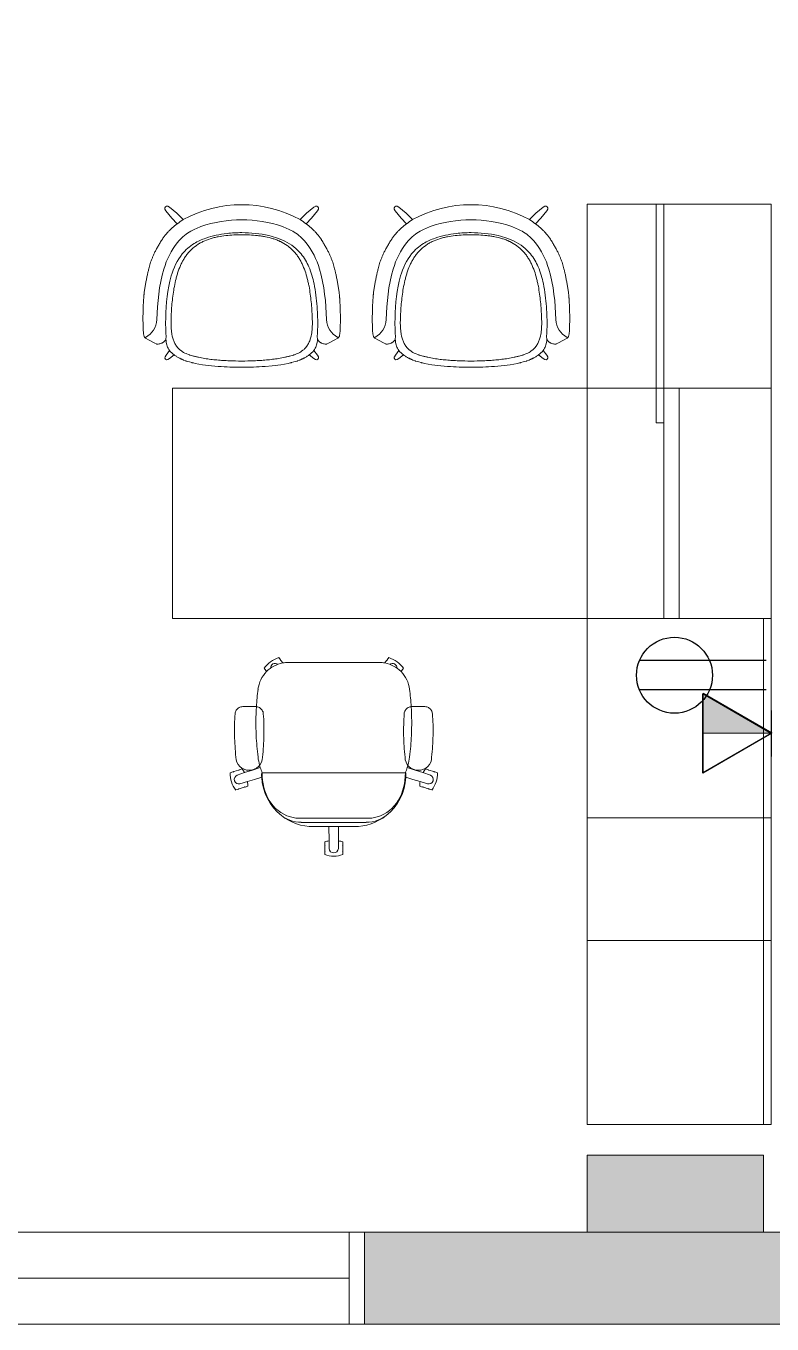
# Model space of a CAD drawing. Header units: inches. Extents: x 0 to 1536, y 72 to 1354.
# Drawn here: x 983.8 to 1081.1, y 72 to 241.2 of the extents above; entities that cross this region are included whole.
import ezdxf

# ---------------------------------------------------------------- set-up
doc = ezdxf.new("R2010")
doc.units = ezdxf.units.IN
doc.header["$MEASUREMENT"] = 0
for name, color, linetype, lineweight in [('1600 K ST 6th Floor-Clean-REVISED_dwg', 8, 'Continuous', 9), ('A-ANNO-NOTE', 131, 'Continuous', 9), ('A-COLS', 52, 'Continuous', 13), ('A-DETL-GENF', 92, 'Continuous', 9), ('A-Glaz-Exst', 7, 'Continuous', 9), ('A-WALL', 113, 'Continuous', 13), ('A-WALL-PATT', 111, 'Continuous', 13), ('I-FURN', 30, 'Continuous', 9)]:
    doc.layers.add(name, color=color, linetype=linetype, lineweight=lineweight)

# ---------------------------------------------------------------- blocks, each defined once
blk = doc.blocks.new('Table-Teknion-Credenza_Top_for_Freestanding_Storage - CJCT24120-7072752-Level XX  POWER _ SIGNAL')
at = {"layer": 'I-FURN'}
for p, q in [((60, 12), (-60, 12)), ((-60, 12), (-60, -3)), ((60, 11), (60, 12)), ((60, -12), (60, 11)), ((-60, -3), (-60, -12)), ((-60, -12), (60, -12))]:
    blk.add_line(p, q, dxfattribs=at)
blk = doc.blocks.new('Desk-Teknion-Run_Off_Gable_and_Modesty - CJDGF3066-7072753-Level XX  POWER _ SIGNAL')
at = {"layer": 'I-FURN'}
for p, q in [((30, 30), (-33, 30)), ((-33, 30), (-33, 0)), ((33, 30), (30, 30)), ((33, 0), (33, 30)), ((-33, 0), (31, 0)), ((31, 0), (33, 0))]:
    blk.add_line(p, q, dxfattribs=at)
blk = doc.blocks.new('Storage-Teknion-TV_Panel_Shelves_Sliding_Door - CJVS3HI21454-7111074-Level XX  POWER _ SIGNAL')
at = {"layer": 'I-FURN'}
for p, q in [((-1.5, 7.5), (27, 7.5)), ((-1.5, 6.5), (-1.5, 7.5)), ((27, 7.5), (27, 6.5)), ((-27, 6.5), (27, 6.5)), ((-27, -7.5), (-27, 6.5)), ((27, 6.5), (-1.5, 6.5)), ((27, 6.5), (27, -7.5)), ((27, -7.5), (-27, -7.5))]:
    blk.add_line(p, q, dxfattribs=at)
blk = doc.blocks.new('Storage-Teknion-Wall_Panel_Under_Wall_Mount_Storage_Tackable - CJWUT2HF66-7072755-Level XX  POWER _ SIGNAL')
at = {"layer": 'I-FURN'}
for p, q in [((33, 0), (-33, 0)), ((-33, 0), (-33, -1)), ((-33, -1), (33, -1)), ((33, -1), (33, 0))]:
    blk.add_line(p, q, dxfattribs=at)
blk = doc.blocks.new('Storage-Teknion-Pedestal_Unfinished_Top_2_High - CJPCSF2424-7072757-Level XX  POWER _ SIGNAL')
at = {"layer": 'I-FURN'}
for p, q in [((12, 24), (-12, 24)), ((-12, 24), (-12, 9)), ((12, 12), (12, 24)), ((12, 9), (12, 12)), ((-12, 9), (-12, 0)), ((12, 0), (12, 9)), ((-12, 0), (12, 0))]:
    blk.add_line(p, q, dxfattribs=at)
blk = doc.blocks.new('Storage-Teknion-Pedestal_Unfinished_Top_2_High - CJPCSB2416-7072756-Level XX  POWER _ SIGNAL')
at = {"layer": 'I-FURN'}
for p, q in [((8, 24), (-8, 24)), ((-8, 24), (-8, 23)), ((8, 23), (8, 24)), ((-8, 23), (-8, 0)), ((8, 0), (8, 23)), ((-8, 0), (8, 0))]:
    blk.add_line(p, q, dxfattribs=at)
blk = doc.blocks.new('Storage-Teknion-Pedestal_Unfinished_Top_2_High - CJPCSF2424-V27-Level XX  POWER _ SIGNAL')
at = {"layer": 'I-FURN'}
for p, q in [((12, 24), (-12, 24)), ((-12, 24), (-12, 23)), ((12, 23), (12, 24)), ((-12, 23), (-12, 0)), ((12, 0), (12, 23)), ((-12, 0), (12, 0))]:
    blk.add_line(p, q, dxfattribs=at)
blk = doc.blocks.new('Chair-Teknion-Projek - No Headrest_  Fixed T-Arms-7072758-Level XX  POWER _ SIGNAL')
at = {"layer": 'I-FURN'}
for p, q in [((-1.18, 13.82), (-1.18, 13.45)), ((1.18, 13.45), (1.18, 13.82)), ((-1.18, 13.33), (-1.18, 12.66)), ((-1.18, 12.54), (-1.18, 12.17)), ((-0.61, 12.02), (-0.63, 10.17)), ((-0.6, 13.04), (-0.61, 12.02)), ((0.6, 13.04), (0.61, 12.02)), ((0.64, 10.17), (0.61, 12.02)), ((1.18, 12.66), (1.18, 13.33)), ((1.18, 12.17), (1.18, 12.54)), ((-0.63, 10.17), (-2.65, 10.17)), ((-0.63, 10.17), (0.64, 10.17)), ((2.65, 10.17), (0.64, 10.17)), ((4.23, 9.61), (-4.23, 9.61)), ((4.23, 9.07), (-4.23, 9.07)), ((-12.42, 5.28), (-12.78, 5.39)), ((-11.67, 5.03), (-12.31, 5.24)), ((12.31, 5.24), (11.67, 5.03)), ((12.78, 5.39), (12.42, 5.28)), ((-12.59, 3.46), (-11.62, 3.13)), ((-11.24, 4.3), (-12.21, 4.6)), ((-11.2, 4.88), (-11.56, 5)), ((11.56, 5), (11.2, 4.88)), ((12.22, 4.6), (11.24, 4.3)), ((12.59, 3.46), (11.62, 3.13)), ((-13.51, 3.15), (-13.15, 3.03)), ((-13.04, 2.99), (-12.4, 2.79)), ((-12.29, 2.75), (-11.93, 2.64)), ((-9.39, 3.16), (9.39, 3.16)), ((11.93, 2.64), (12.29, 2.75)), ((12.4, 2.79), (13.04, 2.99)), ((13.15, 3.03), (13.51, 3.15)), ((-11.87, -5.48), (-11.02, -5.48)), ((-11.02, -5.48), (-10.17, -5.48)), ((10.17, -5.48), (11.02, -5.48)), ((11.02, -5.48), (11.87, -5.48)), ((-8.76, -10.04), (-8.79, -10.09)), ((8.79, -10.09), (8.76, -10.04)), ((-8.86, -10.18), (-9.08, -10.49)), ((-7.17, -11.87), (-6.95, -11.57)), ((-6.88, -11.48), (-6.65, -11.17)), ((-5.91, -11.24), (5.91, -11.24)), ((6.65, -11.17), (6.88, -11.48)), ((6.95, -11.57), (7.17, -11.87)), ((9.08, -10.49), (8.86, -10.18))]:
    blk.add_line(p, q, dxfattribs=at)
at = {"layer": 'I-FURN', "flags": 128}
for points in [[(-9.39, 3.72), (-10.32, 4.01), (-11.24, 4.3)], [(11.24, 4.3), (10.32, 4.01), (9.39, 3.72)], [(-11.62, 3.13), (-10.6, 2.79), (-9.58, 2.44)], [(9.58, 2.44), (10.6, 2.79), (11.62, 3.13)]]:
    blk.add_lwpolyline(points, dxfattribs=at)
at = {"layer": 'I-FURN'}
for centre, radius, start, end in [((0, 10.37), 3.64, 71.0766, 108.9234), ((0, 12.99), 0.6, 4.6052, 175.3948), ((-1.12, 13.45), 0.062, 180, 255.4949), ((-1.12, 13.33), 0.062, 104.5051, 180), ((-1.12, 12.66), 0.062, 180, 255.4949), ((-1.12, 12.54), 0.062, 104.5051, 180), ((0, 15.62), 3.65, 251.125, 260.3423), ((0, 15.62), 3.65, 279.6577, 288.875), ((1.12, 13.45), 0.062, 284.5051, 0), ((1.12, 13.33), 0.062, 0, 75.4949), ((1.12, 12.66), 0.062, 284.5051, 0), ((1.12, 12.54), 0.062, 360, 75.4949), ((-2.65, 3.42), 6.75, 90, 128.2502), ((2.65, 3.42), 6.75, 51.7498, 90), ((-2.64, 3.42), 6.76, 128.2502, 177.4222), ((-4.23, 5.34), 4.26, 110.8332, 127.5604), ((-4.23, 5.34), 4.26, 90, 110.8332), ((-4.46, 4.82), 4.25, 86.8142, 106.3928), ((4.23, 5.34), 4.26, 69.1668, 90), ((4.46, 4.82), 4.25, 73.6072, 93.1858), ((4.23, 5.34), 4.26, 52.4396, 69.1668), ((2.64, 3.42), 6.76, 2.5778, 51.7498), ((-9.87, 3.21), 3.64, 143.0766, 180.9234), ((-12.44, 5.22), 0.062, 356.5051, 72), ((-12.33, 5.18), 0.062, 72, 147.4949), ((12.33, 5.18), 0.062, 32.5051, 108), ((12.44, 5.22), 0.062, 108, 183.4949), ((9.87, 3.21), 3.64, 359.0766, 36.9234), ((-12.36, 4.01), 0.6, 75.7003, 247.3948), ((-11.69, 4.98), 0.062, 356.5051, 72), ((-11.58, 4.94), 0.062, 72, 147.4949), ((-14.86, 4.83), 3.65, 351.6577, 0.875), ((-3.3, 3.44), 6.1, 177.3817, 182.6183), ((2.64, 3.42), 6.76, 357.851, 2.702), ((14.86, 4.83), 3.65, 179.125, 188.3423), ((11.58, 4.94), 0.062, 32.5051, 108), ((11.69, 4.98), 0.062, 108, 183.4949), ((12.36, 4.01), 0.6, 292.6052, 103.3948), ((-13.13, 3.09), 0.062, 252, 327.4949), ((-13.02, 3.05), 0.062, 176.5051, 252), ((-11.07, 1.13), 1.68, 88.2371, 181.0514), ((-12.38, 2.85), 0.062, 252, 327.4949), ((-12.27, 2.81), 0.062, 176.5051, 252), ((-14.86, 4.83), 3.65, 323.125, 332.3423), ((-10.97, 1.13), 1.68, 358.9487, 91.7629), ((-1.73, 0.04), 8.21, 165.0008, 172.6326), ((-1.73, 0.04), 8.21, 163.0114, 165.0008), ((-5.24, 1.24), 4.5, 154.7303, 164.55), ((10.97, 1.13), 1.68, 88.2371, 181.0513), ((5.25, 1.25), 4.49, 15.4405, 25.2792), ((1.73, 0.04), 8.21, 14.9992, 16.9886), ((1.73, 0.04), 8.21, 7.3674, 14.9992), ((11.07, 1.13), 1.68, 358.9486, 91.7629), ((14.86, 4.83), 3.65, 207.6577, 216.875), ((12.27, 2.81), 0.062, 288, 3.4949), ((12.38, 2.85), 0.062, 212.5051, 288), ((13.02, 3.05), 0.062, 288, 3.4949), ((13.13, 3.09), 0.062, 212.5051, 288), ((24.25, -3.32), 34.4, 172.6337, 177.3404), ((-24.25, -3.32), 34.4, 2.6596, 7.3663), ((24.63, -3.33), 34.78, 177.4079, 183.5219), ((-24.63, -3.33), 34.78, 356.4781, 2.5921), ((24.63, -3.33), 34.78, 183.5219, 187.2835), ((-24.63, -3.33), 34.78, 352.7165, 356.4781), ((-5.91, -7.24), 4, 187.2835, 224.5938), ((5.91, -7.24), 4, 315.4062, 352.7165), ((-8.74, -10.12), 0.062, 144, 219.4949), ((-5.91, -7.24), 4, 224.5938, 259.2841), ((5.91, -7.24), 4, 280.7159, 315.4062), ((8.74, -10.12), 0.062, 320.5051, 36), ((-6.1, -8.39), 3.64, 215.0766, 252.9234), ((-8.81, -10.22), 0.062, 68.5051, 144), ((-7.64, -10.51), 0.6, 177.9823, 306.3956), ((-6.93, -11.44), 0.062, 248.5051, 324), ((-7, -11.54), 0.062, 324, 39.4949), ((-5.91, -7.24), 4, 259.2841, 270), ((5.91, -7.24), 4, 270, 280.7159), ((6.93, -11.44), 0.062, 216, 291.4949), ((7, -11.54), 0.062, 140.5051, 216), ((6.1, -8.39), 3.64, 287.0766, 324.9234), ((7.64, -10.51), 0.6, 233.6044, 2.0177), ((8.81, -10.22), 0.062, 36, 111.4949)]:
    blk.add_arc(centre, radius, start, end, dxfattribs=at)
for points in [[(-5.66, 8.9), (-8.07, 8.21), (-9.33, 5.79), (-9.33, 3.16)], [(5.66, 8.9), (8.07, 8.21), (9.33, 5.79), (9.33, 3.16)], [(-12.75, 1.09), (-12.85, 0.16), (-12.97, -1.72), (-12.93, -3.6), (-12.86, -4.54)], [(-9.18, -4.54), (-9.11, -3.6), (-9.06, -1.72), (-9.18, 0.16), (-9.29, 1.09)], [(9.29, 1.09), (9.18, 0.16), (9.06, -1.72), (9.11, -3.6), (9.18, -4.54)], [(12.86, -4.54), (12.93, -3.6), (12.97, -1.72), (12.85, 0.16), (12.75, 1.09)], [(-12.86, -4.54), (-12.85, -4.63), (-12.82, -4.79), (-12.71, -5.02), (-12.55, -5.21), (-12.35, -5.36), (-12.12, -5.46), (-11.95, -5.48), (-11.87, -5.48)], [(-10.17, -5.48), (-10.08, -5.48), (-9.92, -5.46), (-9.68, -5.36), (-9.48, -5.21), (-9.32, -5.02), (-9.21, -4.79), (-9.18, -4.63), (-9.18, -4.54)], [(9.18, -4.54), (9.18, -4.63), (9.21, -4.79), (9.32, -5.02), (9.48, -5.21), (9.68, -5.36), (9.92, -5.46), (10.08, -5.48), (10.17, -5.48)], [(11.87, -5.48), (11.95, -5.48), (12.12, -5.46), (12.35, -5.36), (12.55, -5.21), (12.71, -5.02), (12.82, -4.79), (12.85, -4.63), (12.86, -4.54)]]:
    blk.add_open_spline(points, degree=3, dxfattribs=at)
blk = doc.blocks.new('perimeter columns - perimeter columns-7228800-Level XX  POWER _ SIGNAL')
at = {"layer": 'A-COLS', "lineweight": 9}
h = blk.add_hatch(color=7, dxfattribs=at)
h.paths.add_polyline_path([(12, 84), (59, 84), (59, 94), (12, 94)], flags=0)
h.paths.add_polyline_path([(115, 84), (173, 84), (173, 94), (115, 94)], flags=0)
h.paths.add_polyline_path([(229, 84), (287, 84), (287, 94), (229, 94)], flags=0)
h.paths.add_polyline_path([(401, 84), (401, 94), (343, 94), (343, 84)], flags=0)
h.paths.add_polyline_path([(457, 84), (515, 84), (515, 94), (457, 94)], flags=0)
h.paths.add_polyline_path([(1184.95, 84), (1184.95, 94), (1159.95, 94), (1159.95, 84), (1179.07, 84)], flags=0)
h.paths.add_polyline_path([(1056.95, 84), (1079.95, 84), (1079.95, 94), (1056.95, 94)], flags=0)
h.paths.add_polyline_path([(1305.95, 84), (1305.95, 94), (1287.95, 94), (1287.95, 84), (1303.33, 84)], flags=0)
h.paths.add_polyline_path([(571, 84), (629, 84), (629, 94), (571, 94)], flags=0)
h.paths.add_polyline_path([(1390.51, 84), (1421.51, 84), (1426.24, 85.3), (1422.09, 94), (1390.51, 94)], flags=0)
h.paths.add_polyline_path([(953.33, 84), (953.95, 84), (953.95, 94), (931.95, 94), (931.95, 84), (941.03, 84)], flags=0)
h.paths.add_polyline_path([(685, 84), (743.95, 84), (743.95, 94), (685, 94), (685, 90.18)], flags=0)
h.paths.add_polyline_path([(838.95, 84), (838.95, 94), (819.95, 94), (819.95, 84), (832.82, 84)], flags=0)
h.paths.add_polyline_path([(1523.01, 178.61), (1524.2, 182.34), (1524.2, 206.47), (1515.95, 206.47), (1515.95, 182.29), (1519.44, 180.47)], flags=0)
h.paths.add_polyline_path([(1515.95, 318.22), (1524.2, 318.22), (1524.2, 348.22), (1515.95, 348.22), (1515.95, 345.4)], flags=0)
h.paths.add_polyline_path([(1524.2, 436.04), (1524.2, 456.04), (1515.95, 456.04), (1515.95, 436.04)], flags=0)
h.paths.add_polyline_path([(1524.2, 551.04), (1524.2, 569.54), (1515.95, 569.54), (1515.95, 551.04)], flags=0)
h.paths.add_polyline_path([(1524.2, 680.5), (1524.2, 704.5), (1515.95, 704.5), (1515.95, 680.5)], flags=0)
h.paths.add_polyline_path([(562.49, 696.5), (574.9, 696.5), (574.9, 704.5), (560.9, 704.5), (560.9, 769.75), (547.9, 769.75), (547.9, 696.5), (560.9, 696.5)], flags=0)
h.paths.add_polyline_path([(1287.27, 696.5), (1301.45, 696.5), (1301.45, 704.5), (1270.45, 704.5), (1270.45, 696.5), (1274.69, 696.5)], flags=0)
h.paths.add_polyline_path([(932.2, 696.5), (952.2, 696.5), (952.2, 704.5), (932.2, 704.5), (932.2, 698.78)], flags=0)
h.paths.add_polyline_path([(832.82, 696.5), (833.7, 696.5), (833.7, 704.5), (815.2, 704.5), (815.2, 696.5), (823.75, 696.5)], flags=0)
h.paths.add_polyline_path([(1410.45, 696.5), (1410.45, 704.5), (1385.45, 704.5), (1385.45, 696.5), (1410.4, 696.5)], flags=0)
h.paths.add_polyline_path([(739.8, 696.5), (739.8, 704.5), (722.81, 704.5), (722.81, 696.5)], flags=0)
h.paths.add_polyline_path([(1182.95, 696.5), (1182.95, 704.5), (1159.7, 704.5), (1159.7, 696.5), (1179.83, 696.5)], flags=0)
h.paths.add_polyline_path([(1075.7, 696.5), (1075.7, 704.5), (1049.7, 704.5), (1049.7, 696.5)], flags=0)
at = {"layer": 'A-COLS', "color": 8, "lineweight": 20}
for p, q in [((1056.95, 94), (1056.95, 84)), ((1079.95, 94), (1056.95, 94)), ((1079.95, 84), (1079.95, 94)), ((1056.95, 84), (1079.95, 84))]:
    blk.add_line(p, q, dxfattribs=at)
blk = doc.blocks.new('Zones Club Chair- 4 Prong Base ZNSP-R2013 - Club Chair-7488362-Level XX  POWER _ SIGNAL')
at = {"layer": 'A-DETL-GENF'}
for p, q in [((-9.42, 8.63), (-9.64, 8.76)), ((-8.43, 7.86), (-9.42, 8.63)), ((9.42, 8.63), (8.43, 7.86)), ((9.64, 8.76), (9.42, 8.63)), ((-10, 8.4), (-9.87, 8.18)), ((-9.87, 8.18), (-9.1, 7.2)), ((-9.1, 7.2), (-8.39, 6.49)), ((-7.61, 7.04), (-8.43, 7.86)), ((8.43, 7.86), (7.61, 7.04)), ((8.39, 6.49), (9.1, 7.2)), ((9.1, 7.2), (9.87, 8.18)), ((9.87, 8.18), (10, 8.4)), ((-9.21, -6.44), (-9.21, -6.41)), ((9.21, -6.44), (9.2, -5.79)), ((9.21, -6.44), (9.21, -6.41)), ((-12.52, -8.44), (-12.07, -8.69)), ((-9.88, -7.75), (-9.85, -8.27)), ((-9.85, -8.27), (-9.88, -8.53)), ((-9.09, -7.94), (-9.1, -7.92)), ((9.09, -7.94), (9.1, -7.92)), ((9.85, -8.27), (9.88, -7.75)), ((9.88, -8.52), (9.85, -8.27)), ((12.07, -8.69), (12.52, -8.44)), ((-12.07, -8.69), (-11.32, -9.09)), ((-11.32, -9.09), (-11.11, -9.18)), ((-9.88, -8.51), (-9.86, -8.79)), ((-9.86, -8.79), (-9.85, -8.93)), ((-9.39, -10.04), (-9.86, -10.64)), ((-9.85, -8.93), (-9.84, -9.01)), ((-9.84, -9.01), (-9.81, -9.12)), ((-9.81, -9.12), (-9.81, -9.16)), ((-8.57, -9.36), (-8.36, -9.65)), ((8.36, -9.65), (8.57, -9.36)), ((9.86, -10.64), (9.39, -10.04)), ((9.81, -9.12), (9.84, -9.01)), ((9.81, -9.16), (9.81, -9.12)), ((9.84, -9.01), (9.85, -8.93)), ((9.85, -8.93), (9.86, -8.79)), ((9.86, -8.79), (9.88, -8.51)), ((11.11, -9.18), (11.32, -9.09)), ((11.32, -9.09), (12.07, -8.69)), ((-9.86, -10.64), (-9.99, -10.87)), ((-9.63, -11.23), (-9.4, -11.1)), ((-9.4, -11.1), (-8.79, -10.62)), ((-7.57, -11.28), (-7.26, -11.39)), ((-7.26, -11.39), (-7.22, -11.41)), ((-7.25, -10.44), (-6.86, -10.59)), ((-7.22, -11.41), (-6.81, -11.53)), ((-6.8, -10.61), (-6.86, -10.59)), ((-6.81, -11.53), (-6.48, -11.62)), ((-6.76, -10.63), (-6.8, -10.61)), ((-6.76, -10.63), (-6.39, -10.74)), ((-6.48, -11.62), (-6.44, -11.63)), ((-6.44, -11.63), (-6.3, -11.66)), ((-6.3, -11.66), (-6.07, -11.72)), ((-6.07, -11.72), (-5.11, -11.9)), ((5.11, -11.9), (6.07, -11.72)), ((6.07, -11.72), (6.3, -11.66)), ((6.3, -11.66), (6.44, -11.63)), ((6.39, -10.74), (6.76, -10.63)), ((6.44, -11.63), (6.48, -11.62)), ((6.48, -11.62), (6.81, -11.53)), ((6.8, -10.61), (6.76, -10.63)), ((6.8, -10.61), (6.86, -10.59)), ((6.81, -11.53), (7.22, -11.41)), ((6.86, -10.59), (7.25, -10.44)), ((7.22, -11.41), (7.26, -11.39)), ((7.26, -11.39), (7.57, -11.28)), ((8.79, -10.62), (9.4, -11.1)), ((9.4, -11.1), (9.63, -11.23)), ((9.99, -10.87), (9.86, -10.64)), ((-5.11, -11.9), (-3.95, -12.04)), ((-3.95, -12.04), (-3.05, -12.11)), ((3.05, -12.11), (3.95, -12.04)), ((3.95, -12.04), (5.11, -11.9))]:
    blk.add_line(p, q, dxfattribs=at)
for centre, radius, start, end in [((-9.74, 8.51), 0.276, 67.4841, 202.5159), ((0, -6.98), 15.95, 61.5048, 118.4952), ((9.74, 8.51), 0.276, 337.4841, 112.5159), ((23.51, -37.67), 54.48, 124.8439, 125.8533), ((0, -9.29), 16.3, 70.9957, 109.0043), ((-23.51, -37.67), 54.48, 54.1467, 55.1561), ((-13.67, -5.98), 2.6, 295.7875, 359.204), ((13.67, -5.98), 2.6, 180.796, 244.2125), ((-12.58, -8.23), 0.105, 224.2125, 295.7875), ((12.58, -8.23), 0.105, 244.2125, 315.7875), ((-5.75, -7.47), 4.46, 210.4913, 215.1719), ((-6.99, -8.16), 3.05, 217.972, 233.7718), ((6.99, -8.16), 3.05, 306.2282, 322.028), ((5.75, -7.47), 4.46, 324.8281, 329.5087), ((-9.74, -10.98), 0.275, 155.8746, 294.1254), ((9.74, -10.98), 0.275, 245.8746, 24.1254)]:
    blk.add_arc(centre, radius, start, end, dxfattribs=at)
for points, knots in [([(-8.39, 6.49), (-8.63, 6.3), (-8.97, 6.03), (-9.33, 5.69), (-9.58, 5.44), (-9.8, 5.19), (-9.96, 4.99), (-10.09, 4.83), (-10.2, 4.67), (-10.31, 4.51), (-10.42, 4.36), (-10.51, 4.2), (-10.68, 3.93), (-10.9, 3.55), (-11.14, 3.12), (-11.35, 2.7), (-11.53, 2.31), (-11.68, 1.96), (-11.8, 1.63), (-11.92, 1.31), (-12.02, 0.97), (-12.11, 0.6), (-12.21, 0.18), (-12.32, -0.3), (-12.42, -0.81), (-12.5, -1.25), (-12.57, -1.6), (-12.61, -1.87), (-12.65, -2.13), (-12.68, -2.35), (-12.7, -2.52), (-12.72, -2.66), (-12.73, -2.79), (-12.76, -3.07), (-12.78, -3.37), (-12.8, -3.7), (-12.81, -3.93), (-12.83, -4.24), (-12.84, -4.65), (-12.85, -4.95), (-12.85, -5.11)], [0, 0, 0, 0, 0.041667, 0.0625, 0.083333, 0.104167, 0.125, 0.135417, 0.145833, 0.166667, 0.177083, 0.1875, 0.208333, 0.25, 0.291667, 0.333333, 0.375, 0.416667, 0.458333, 0.5, 0.541667, 0.583333, 0.625, 0.666667, 0.708333, 0.75, 0.770833, 0.791667, 0.8125, 0.833333, 0.84375, 0.854167, 0.864583, 0.875, 0.916667, 0.927083, 0.9375, 0.958333, 0.979167, 1, 1, 1, 1]), ([(-8.37, 4.05), (-7.94, 4.58), (-7.41, 5.04), (-6.35, 5.7), (-5.83, 5.93), (-5.31, 6.11)], [0, 0, 0, 0, 2.060865, 2.060865, 3.734342, 3.734342, 3.734342, 3.734342]), ([(-4.68, 4.61), (-3.79, 4.93), (-2.85, 5.11), (-1.28, 5.3), (-0.64, 5.33), (0, 5.33)], [0, 0, 0, 0, 2.842104, 2.842104, 4.753891, 4.753891, 4.753891, 4.753891]), ([(0, 5.33), (1.19, 5.33), (2.39, 5.21), (3.93, 4.85), (4.31, 4.74), (4.68, 4.61)], [0, 0, 0, 0, 3.563, 3.563, 4.752491, 4.752491, 4.752491, 4.752491]), ([(8.37, 4.05), (7.94, 4.58), (7.41, 5.04), (6.35, 5.7), (5.83, 5.93), (5.31, 6.11)], [0, 0, 0, 0, 2.060865, 2.060865, 3.734342, 3.734342, 3.734342, 3.734342]), ([(12.85, -5.11), (12.85, -4.95), (12.84, -4.65), (12.83, -4.24), (12.81, -3.93), (12.8, -3.7), (12.79, -3.53), (12.78, -3.37), (12.77, -3.22), (12.76, -3.08), (12.74, -2.93), (12.73, -2.79), (12.72, -2.66), (12.7, -2.52), (12.68, -2.35), (12.65, -2.13), (12.61, -1.87), (12.57, -1.6), (12.5, -1.25), (12.42, -0.81), (12.32, -0.3), (12.21, 0.18), (12.11, 0.6), (12.02, 0.97), (11.92, 1.31), (11.8, 1.63), (11.68, 1.96), (11.53, 2.31), (11.35, 2.7), (11.14, 3.12), (10.9, 3.55), (10.68, 3.93), (10.51, 4.2), (10.42, 4.36), (10.31, 4.51), (10.2, 4.67), (10.09, 4.83), (9.96, 4.99), (9.8, 5.19), (9.58, 5.44), (9.33, 5.69), (8.97, 6.03), (8.63, 6.3), (8.39, 6.49)], [0, 0, 0, 0, 0.020833, 0.041667, 0.0625, 0.072917, 0.083333, 0.09375, 0.104167, 0.114583, 0.125, 0.135417, 0.145833, 0.15625, 0.166667, 0.1875, 0.208333, 0.229167, 0.25, 0.291667, 0.333333, 0.375, 0.416667, 0.458333, 0.5, 0.541667, 0.583333, 0.625, 0.666667, 0.708333, 0.75, 0.791667, 0.8125, 0.822917, 0.833333, 0.854167, 0.864583, 0.875, 0.895833, 0.916667, 0.9375, 0.958333, 1, 1, 1, 1]), ([(-11.07, -6.01), (-10.97, -3.79), (-10.78, -1.54), (-9.76, 1.82), (-9.2, 3.05), (-8.37, 4.05)], [0, 0, 0, 0, 5.483686, 5.483686, 8.701218, 8.701218, 8.701218, 8.701218]), ([(0, 5.05), (-0.04, 5.05), (-0.09, 5.05), (-0.17, 5.05), (-0.22, 5.05), (-0.35, 5.05), (-0.43, 5.05), (-0.69, 5.04), (-0.86, 5.04), (-1.38, 5.01), (-1.72, 4.99), (-2.4, 4.91), (-2.74, 4.86), (-3.25, 4.76), (-3.42, 4.72), (-3.67, 4.66), (-3.76, 4.63), (-3.92, 4.59), (-4.01, 4.56), (-4.42, 4.43), (-4.74, 4.31), (-5.21, 4.09), (-5.36, 4), (-5.55, 3.9), (-5.58, 3.87), (-5.66, 3.83), (-5.69, 3.8), (-5.8, 3.73), (-5.87, 3.68), (-6.23, 3.43), (-6.48, 3.21), (-6.84, 2.84), (-6.95, 2.71), (-7.11, 2.51), (-7.17, 2.44), (-7.27, 2.3), (-7.32, 2.23), (-7.46, 2.01), (-7.55, 1.86), (-7.72, 1.57), (-7.8, 1.41), (-8.02, 0.95), (-8.15, 0.63), (-8.29, 0.23), (-8.32, 0.14), (-8.37, -0.02), (-8.39, -0.1), (-8.47, -0.35), (-8.51, -0.52), (-8.64, -1.01), (-8.71, -1.35), (-8.84, -2.02), (-8.89, -2.35), (-8.98, -3.03), (-9.02, -3.37), (-9.09, -4.05), (-9.12, -4.39), (-9.16, -5.07), (-9.18, -5.41), (-9.2, -5.75)], [0, 0, 0, 0, 0.0032734, 0.0032734, 0.0065467, 0.0065467, 0.0130935, 0.0130935, 0.0261869, 0.0261869, 0.0523739, 0.0523739, 0.0785608, 0.0785608, 0.0916543, 0.0916543, 0.098201, 0.098201, 0.1047477, 0.1047477, 0.1309347, 0.1309347, 0.1440282, 0.1440282, 0.1473015, 0.1473015, 0.1505749, 0.1505749, 0.1571216, 0.1571216, 0.1833086, 0.1833086, 0.196402, 0.196402, 0.2029488, 0.2029488, 0.2094955, 0.2094955, 0.222589, 0.222589, 0.2356824, 0.2356824, 0.2618694, 0.2618694, 0.2684161, 0.2684161, 0.2749628, 0.2749628, 0.2880563, 0.2880563, 0.3142432, 0.3142432, 0.3404302, 0.3404302, 0.3666171, 0.3666171, 0.3928041, 0.3928041, 0.418991, 0.418991, 0.418991, 0.418991]), ([(-7.74, 2.55), (-7.31, 3.08), (-6.78, 3.54), (-5.72, 4.2), (-5.21, 4.43), (-4.68, 4.61)], [0, 0, 0, 0, 2.060865, 2.060865, 3.734342, 3.734342, 3.734342, 3.734342]), ([(9.2, -5.75), (9.18, -5.41), (9.16, -5.07), (9.12, -4.38), (9.09, -4.04), (9.02, -3.36), (8.98, -3.02), (8.89, -2.34), (8.83, -2), (8.76, -1.58), (8.74, -1.5), (8.7, -1.33), (8.65, -1.08), (8.59, -0.83), (8.47, -0.33), (8.37, 0), (8.14, 0.64), (8.02, 0.96), (7.83, 1.35), (7.79, 1.43), (7.71, 1.58), (7.67, 1.66), (7.54, 1.88), (7.45, 2.03), (7.26, 2.31), (7.16, 2.45), (6.95, 2.72), (6.83, 2.84), (6.68, 3), (6.65, 3.03), (6.59, 3.09), (6.56, 3.12), (6.47, 3.21), (6.4, 3.27), (6.21, 3.44), (6.07, 3.54), (5.65, 3.84), (5.36, 4.01), (5.01, 4.18), (4.97, 4.2), (4.89, 4.24), (4.85, 4.25), (4.73, 4.31), (4.65, 4.34), (4.41, 4.43), (4.25, 4.49), (3.75, 4.64), (3.42, 4.72), (2.92, 4.82), (2.75, 4.85), (2.49, 4.89), (2.41, 4.9), (2.24, 4.93), (2.15, 4.94), (1.72, 4.99), (1.38, 5.01), (0.86, 5.04), (0.69, 5.04), (0.43, 5.05), (0.35, 5.05), (0.22, 5.05), (0.17, 5.05), (0.09, 5.05), (0.04, 5.05), (0, 5.05)], [0, 0, 0, 0, 0.0261989, 0.0261989, 0.0523978, 0.0523978, 0.0785967, 0.0785967, 0.1047956, 0.1047956, 0.1113453, 0.1113453, 0.117895, 0.1309944, 0.1309944, 0.1571933, 0.1571933, 0.1833922, 0.1833922, 0.1899419, 0.1899419, 0.1964917, 0.1964917, 0.2095911, 0.2095911, 0.2226906, 0.2226906, 0.23579, 0.23579, 0.2390649, 0.2390649, 0.2423397, 0.2423397, 0.2488894, 0.2488894, 0.2619889, 0.2619889, 0.2881878, 0.2881878, 0.2914626, 0.2914626, 0.2947375, 0.2947375, 0.3012872, 0.3012872, 0.3143867, 0.3143867, 0.3405856, 0.3405856, 0.353685, 0.353685, 0.3602347, 0.3602347, 0.3667844, 0.3667844, 0.3929833, 0.3929833, 0.4060828, 0.4060828, 0.4126325, 0.4126325, 0.4159074, 0.4159074, 0.4191822, 0.4191822, 0.4191822, 0.4191822]), ([(4.68, 4.61), (5.54, 4.31), (6.38, 3.87), (7.31, 3.04), (7.54, 2.8), (7.74, 2.55)], [0, 0, 0, 0, 2.741948, 2.741948, 3.728457, 3.728457, 3.728457, 3.728457]), ([(11.07, -6.01), (10.97, -3.79), (10.78, -1.54), (9.76, 1.82), (9.2, 3.05), (8.37, 4.05)], [0, 0, 0, 0, 5.483686, 5.483686, 8.701218, 8.701218, 8.701218, 8.701218]), ([(-9.9, -5.75), (-9.84, -3.92), (-9.69, -2.07), (-8.88, 0.71), (-8.42, 1.72), (-7.74, 2.55)], [0, 0, 0, 0, 5.483686, 5.483686, 8.701218, 8.701218, 8.701218, 8.701218]), ([(7.74, 2.55), (8.16, 2.04), (8.49, 1.46), (9.06, 0.16), (9.28, -0.59), (9.64, -2.32), (9.75, -3.32), (9.86, -4.79), (9.89, -5.27), (9.9, -5.75)], [0, 0, 0, 0, 1.972355, 1.972355, 4.279747, 4.279747, 7.286269, 7.286269, 8.723965, 8.723965, 8.723965, 8.723965]), ([(-12.85, -5.11), (-12.86, -5.39), (-12.86, -5.82), (-12.86, -6.4), (-12.85, -6.83), (-12.84, -7.19), (-12.82, -7.48), (-12.81, -7.69), (-12.78, -7.9), (-12.75, -8.08), (-12.71, -8.19), (-12.69, -8.25), (-12.67, -8.27), (-12.66, -8.3), (-12.64, -8.32), (-12.63, -8.34), (-12.61, -8.36), (-12.6, -8.38), (-12.58, -8.39), (-12.57, -8.41), (-12.54, -8.42), (-12.53, -8.43), (-12.52, -8.44)], [0, 0, 0, 0, 0.222222, 0.333333, 0.444444, 0.555556, 0.611111, 0.666667, 0.722222, 0.777778, 0.833333, 0.847222, 0.861111, 0.875, 0.888889, 0.902778, 0.916667, 0.930556, 0.944444, 0.958333, 0.972222, 1, 1, 1, 1]), ([(-9.2, -5.75), (-9.2, -5.93), (-9.21, -6.11), (-9.21, -6.48), (-9.21, -6.66), (-9.2, -7.02), (-9.18, -7.2), (-9.15, -7.56), (-9.13, -7.74), (-9.1, -7.92)], [0, 0, 0, 0, 0.01384697, 0.01384697, 0.02769395, 0.02769395, 0.04154092, 0.04154092, 0.05538789, 0.05538789, 0.05538789, 0.05538789]), ([(9.1, -7.92), (9.13, -7.74), (9.15, -7.56), (9.18, -7.2), (9.2, -7.02), (9.21, -6.66), (9.21, -6.48), (9.21, -6.11), (9.2, -5.93), (9.2, -5.75)], [0, 0, 0, 0, 0.01383696, 0.01383696, 0.02767392, 0.02767392, 0.04151087, 0.04151087, 0.05534783, 0.05534783, 0.05534783, 0.05534783]), ([(12.52, -8.44), (12.53, -8.43), (12.54, -8.42), (12.57, -8.41), (12.58, -8.39), (12.6, -8.38), (12.61, -8.36), (12.63, -8.34), (12.64, -8.33), (12.65, -8.32), (12.66, -8.3), (12.67, -8.27), (12.69, -8.25), (12.71, -8.19), (12.75, -8.08), (12.78, -7.9), (12.81, -7.69), (12.82, -7.48), (12.83, -7.26), (12.84, -7.05), (12.85, -6.83), (12.85, -6.61), (12.86, -6.33), (12.86, -5.82), (12.86, -5.39), (12.85, -5.11)], [0, 0, 0, 0, 0.027778, 0.041667, 0.055556, 0.069444, 0.083333, 0.097222, 0.104167, 0.111111, 0.125, 0.138889, 0.152778, 0.166667, 0.222222, 0.277778, 0.333333, 0.388889, 0.444444, 0.5, 0.555556, 0.611111, 0.666667, 0.777778, 1, 1, 1, 1]), ([(-9.09, -7.94), (-9.08, -7.99), (-9.08, -8.03), (-9.06, -8.11), (-9.05, -8.15), (-9.02, -8.27), (-9, -8.35), (-8.93, -8.59), (-8.88, -8.75), (-8.81, -8.9)], [0, 0, 0, 0, 0.00318701, 0.00318701, 0.00637402, 0.00637402, 0.01274804, 0.01274804, 0.02549609, 0.02549609, 0.02549609, 0.02549609]), ([(8.81, -8.9), (8.88, -8.75), (8.93, -8.59), (9, -8.35), (9.02, -8.27), (9.05, -8.15), (9.06, -8.11), (9.08, -8.03), (9.08, -7.99), (9.09, -7.94)], [0, 0, 0, 0, 0.01274061, 0.01274061, 0.01911091, 0.01911091, 0.02229606, 0.02229606, 0.02548121, 0.02548121, 0.02548121, 0.02548121]), ([(-11.11, -9.18), (-11.09, -9.19), (-11.07, -9.2), (-11.04, -9.21), (-11.03, -9.21), (-11.02, -9.21), (-11, -9.22), (-10.99, -9.22), (-10.98, -9.22), (-10.97, -9.22), (-10.96, -9.22), (-10.94, -9.23), (-10.91, -9.23), (-10.88, -9.22), (-10.87, -9.22)], [0, 0, 0, 0, 0.2, 0.3, 0.35, 0.4, 0.45, 0.5, 0.55, 0.6, 0.65, 0.7, 0.8, 1, 1, 1, 1]), ([(-10.87, -9.22), (-10.79, -9.2), (-10.64, -9.16), (-10.47, -9.1), (-10.34, -9.04), (-10.23, -8.98), (-10.15, -8.92), (-10.11, -8.88)], [0, 0, 0, 0, 0.25, 0.5, 0.625, 0.75, 1, 1, 1, 1]), ([(-10.11, -8.88), (-10.08, -8.86), (-10.05, -8.83), (-10.01, -8.78), (-9.99, -8.75), (-9.97, -8.73), (-9.96, -8.71), (-9.94, -8.67), (-9.91, -8.61), (-9.89, -8.56), (-9.88, -8.51)], [0, 0, 0, 0, 0.25, 0.375, 0.4375, 0.5, 0.5625, 0.625, 0.75, 1, 1, 1, 1]), ([(-8.36, -9.65), (-8.34, -9.67), (-8.32, -9.69), (-8.28, -9.73), (-8.26, -9.75), (-8.2, -9.81), (-8.16, -9.85), (-8.08, -9.93), (-8.03, -9.96), (-7.94, -10.03), (-7.9, -10.07), (-7.8, -10.13), (-7.76, -10.16), (-7.66, -10.22), (-7.61, -10.25), (-7.46, -10.34), (-7.36, -10.39), (-7.25, -10.44)], [0, 0, 0, 0, 0.00217159, 0.00217159, 0.00434318, 0.00434318, 0.00868636, 0.00868636, 0.01302953, 0.01302953, 0.01737271, 0.01737271, 0.02171589, 0.02171589, 0.02605907, 0.02605907, 0.03474542, 0.03474542, 0.03474542, 0.03474542]), ([(7.25, -10.44), (7.36, -10.39), (7.46, -10.34), (7.66, -10.22), (7.76, -10.16), (7.9, -10.07), (7.94, -10.03), (8.03, -9.96), (8.08, -9.93), (8.16, -9.85), (8.2, -9.81), (8.26, -9.75), (8.28, -9.73), (8.32, -9.69), (8.34, -9.67), (8.36, -9.65)], [0, 0, 0, 0, 0.00870345, 0.00870345, 0.0174069, 0.0174069, 0.02175863, 0.02175863, 0.02611035, 0.02611035, 0.03046208, 0.03046208, 0.03263794, 0.03263794, 0.0348138, 0.0348138, 0.0348138, 0.0348138]), ([(9.88, -8.51), (9.89, -8.56), (9.91, -8.61), (9.94, -8.67), (9.96, -8.71), (9.98, -8.74), (10, -8.77), (10.05, -8.83), (10.08, -8.86), (10.11, -8.88)], [0, 0, 0, 0, 0.25, 0.375, 0.4375, 0.5, 0.625, 0.75, 1, 1, 1, 1]), ([(10.11, -8.88), (10.15, -8.92), (10.23, -8.98), (10.34, -9.04), (10.47, -9.1), (10.64, -9.16), (10.79, -9.2), (10.87, -9.22)], [0, 0, 0, 0, 0.25, 0.375, 0.5, 0.75, 1, 1, 1, 1]), ([(10.87, -9.22), (10.88, -9.22), (10.91, -9.23), (10.94, -9.23), (10.96, -9.22), (10.97, -9.22), (10.99, -9.22), (11, -9.22), (11.01, -9.22), (11.02, -9.21), (11.04, -9.21), (11.06, -9.2), (11.08, -9.2), (11.1, -9.19), (11.11, -9.18)], [0, 0, 0, 0, 0.2, 0.3, 0.35, 0.4, 0.475, 0.55, 0.5875, 0.625, 0.7, 0.775, 0.85, 1, 1, 1, 1]), ([(-8.79, -10.62), (-8.73, -10.66), (-8.6, -10.74), (-8.37, -10.88), (-8.16, -11), (-8, -11.08), (-7.9, -11.13), (-7.81, -11.18), (-7.7, -11.22), (-7.62, -11.26), (-7.57, -11.28)], [0, 0, 0, 0, 0.111111, 0.222222, 0.444444, 0.555556, 0.666667, 0.777778, 0.888889, 1, 1, 1, 1]), ([(-6.39, -10.74), (-6.33, -10.76), (-6.26, -10.77), (-6.13, -10.81), (-6.07, -10.82), (-5.87, -10.87), (-5.74, -10.9), (-5.35, -10.98), (-5.09, -11.03), (-4.56, -11.12), (-4.29, -11.16), (-3.76, -11.22), (-3.49, -11.25), (-2.95, -11.3), (-2.69, -11.32), (-2.15, -11.35), (-1.88, -11.37), (-1.07, -11.4), (-0.54, -11.41), (0, -11.41)], [0, 0, 0, 0, 0.0051131, 0.0051131, 0.0102262, 0.0102262, 0.0204523, 0.0204523, 0.0409046, 0.0409046, 0.0613569, 0.0613569, 0.0818092, 0.0818092, 0.1022615, 0.1022615, 0.1227138, 0.1227138, 0.1636184, 0.1636184, 0.1636184, 0.1636184]), ([(0, -11.41), (0.54, -11.41), (1.07, -11.4), (1.88, -11.37), (2.15, -11.35), (2.69, -11.32), (2.95, -11.3), (3.49, -11.25), (3.76, -11.22), (4.16, -11.17), (4.29, -11.16), (4.56, -11.12), (4.69, -11.1), (5.09, -11.03), (5.35, -10.98), (5.74, -10.9), (5.87, -10.87), (6.07, -10.82), (6.13, -10.81), (6.26, -10.77), (6.33, -10.76), (6.39, -10.74)], [0, 0, 0, 0, 0.0409523, 0.0409523, 0.0614285, 0.0614285, 0.0819046, 0.0819046, 0.1023808, 0.1023808, 0.1126189, 0.1126189, 0.122857, 0.122857, 0.1433331, 0.1433331, 0.1535712, 0.1535712, 0.1586903, 0.1586903, 0.1638093, 0.1638093, 0.1638093, 0.1638093])]:
    blk.add_open_spline(points, degree=3, knots=knots, dxfattribs=at)
for points in [[(-9.88, -7.75), (-9.91, -7.09), (-9.91, -6.42), (-9.9, -5.75)], [(9.9, -5.75), (9.91, -6.42), (9.91, -7.09), (9.88, -7.75)], [(-9.81, -9.16), (-9.78, -9.26), (-9.72, -9.46), (-9.64, -9.64), (-9.59, -9.73)], [(-8.81, -8.9), (-8.75, -9.06), (-8.66, -9.22), (-8.57, -9.36)], [(8.57, -9.36), (8.66, -9.22), (8.75, -9.06), (8.81, -8.9)], [(9.59, -9.73), (9.64, -9.64), (9.72, -9.46), (9.78, -9.26), (9.81, -9.16)], [(7.57, -11.28), (7.62, -11.26), (7.7, -11.22), (7.81, -11.18), (7.9, -11.13), (8, -11.08), (8.12, -11.02), (8.27, -10.94), (8.43, -10.85), (8.6, -10.74), (8.73, -10.66), (8.79, -10.62)], [(-3.05, -12.11), (-2.55, -12.15), (-1.53, -12.2), (-0.51, -12.22), (0, -12.22)], [(0, -12.22), (0.51, -12.22), (1.53, -12.2), (2.55, -12.15), (3.05, -12.11)]]:
    blk.add_open_spline(points, degree=3, dxfattribs=at)
blk = doc.blocks.new('1600 K ST 6th Floor-Clean-REVISED_dwg-7023626-Level XX  POWER _ SIGNAL')
at = {"layer": 'A-Glaz-Exst'}
for p, q in [((971.95, 84), (1027.95, 84)), ((1025.95, 84), (1027.95, 84)), ((971.95, 72), (1027.95, 72))]:
    blk.add_line(p, q, dxfattribs=at)
at = {"layer": 'A-Glaz-Exst', "flags": 128}
for points in [[(1027.95, 72), (1025.95, 72), (1025.95, 84)], [(1025.95, 78), (1025.95, 78), (973.96, 78), (973.95, 78), (1025.95, 78), (1025.95, 78), (973.95, 78), (973.95, 78)]]:
    blk.add_lwpolyline(points, dxfattribs=at)

msp = doc.modelspace()

# ---------------------------------------------------------------- hatches: boundary and pattern name
at = {"layer": 'A-ANNO-NOTE'}
msp.add_hatch(color=256, dxfattribs=at).paths.add_polyline_path([(1081.02, 149.04), (1072.09, 154.2), (1072.09, 149.04)], flags=0)
at = {"layer": 'A-WALL-PATT', "lineweight": 9}
msp.add_hatch(color=7, dxfattribs=at).paths.add_polyline_path([(1027.95, 72), (1085.95, 72), (1085.95, 84), (1027.95, 84)], flags=0)

# ---------------------------------------------------------------- linework, layer by layer
at = {"layer": 'A-ANNO-NOTE', "lineweight": 30}
for p, q in [((1080.3, 158.51), (1063.77, 158.51)), ((1080.3, 154.68), (1063.77, 154.68)), ((1080.3, 154.68), (1063.77, 154.68)), ((1080.95, 149), (1072.02, 154.16)), ((1072.02, 143.84), (1072.02, 154.16)), ((1081.02, 149.04), (1072.09, 154.2)), ((1072.09, 143.88), (1072.09, 154.2)), ((1080.95, 152), (1080.95, 146)), ((1080.95, 149), (1072.02, 143.84)), ((1081.02, 149.04), (1072.09, 143.88))]:
    msp.add_line(p, q, dxfattribs=at)
at = {"layer": 'A-ANNO-NOTE'}
for p, q in [((1081.02, 149.04), (1072.09, 154.2)), ((1072.09, 154.2), (1072.09, 149.04)), ((1072.09, 149.04), (1081.02, 149.04))]:
    msp.add_line(p, q, dxfattribs=at)
at = {"layer": 'A-ANNO-NOTE', "lineweight": 30}
msp.add_circle((1068.34, 156.59), 4.95, dxfattribs=at)
at = {"layer": 'A-WALL', "color": 8, "lineweight": 20}
for p, q in [((1085.95, 84), (1027.95, 84)), ((1027.95, 84), (1027.95, 72)), ((1027.95, 72), (1085.95, 72))]:
    msp.add_line(p, q, dxfattribs=at)

# ---------------------------------------------------------------- block references
at = {"layer": '1600 K ST 6th Floor-Clean-REVISED_dwg', "color": 7}
msp.add_blockref('1600 K ST 6th Floor-Clean-REVISED_dwg-7023626-Level XX  POWER _ SIGNAL', (0, 0), dxfattribs=at)
at = {"layer": 'A-COLS', "lineweight": 9}
msp.add_blockref('perimeter columns - perimeter columns-7228800-Level XX  POWER _ SIGNAL', (0, 0), dxfattribs=at)
at = {"layer": 'I-FURN'}
for name, p in [('Zones Club Chair- 4 Prong Base ZNSP-R2013 - Club Chair-7488362-Level XX  POWER _ SIGNAL', (1011.95, 208.97)), ('Zones Club Chair- 4 Prong Base ZNSP-R2013 - Club Chair-7488362-Level XX  POWER _ SIGNAL', (1041.83, 208.97)), ('Desk-Teknion-Run_Off_Gable_and_Modesty - CJDGF3066-7072753-Level XX  POWER _ SIGNAL', (1035.95, 164))]:
    msp.add_blockref(name, p, dxfattribs=at)
for name, p, rotation in [('Table-Teknion-Credenza_Top_for_Freestanding_Storage - CJCT24120-7072752-Level XX  POWER _ SIGNAL', (1068.95, 158), 269.9999999999999), ('Storage-Teknion-Pedestal_Unfinished_Top_2_High - CJPCSF2424-7072757-Level XX  POWER _ SIGNAL', (1056.95, 206), 269.9999999999999), ('Storage-Teknion-TV_Panel_Shelves_Sliding_Door - CJVS3HI21454-7111074-Level XX  POWER _ SIGNAL', (1073.45, 191), 90.00000000000031), ('Storage-Teknion-Wall_Panel_Under_Wall_Mount_Storage_Tackable - CJWUT2HF66-7072755-Level XX  POWER _ SIGNAL', (1080.95, 131), 269.9999999999999), ('Chair-Teknion-Projek - No Headrest_  Fixed T-Arms-7072758-Level XX  POWER _ SIGNAL', (1023.95, 147.02), 180), ('Storage-Teknion-Pedestal_Unfinished_Top_2_High - CJPCSB2416-7072756-Level XX  POWER _ SIGNAL', (1056.95, 130), 269.9999999999999), ('Storage-Teknion-Pedestal_Unfinished_Top_2_High - CJPCSF2424-V27-Level XX  POWER _ SIGNAL', (1056.95, 110), 269.9999999999999)]:
    msp.add_blockref(name, p, dxfattribs=dict(at, rotation=rotation))

doc.saveas('drawing.dxf')
